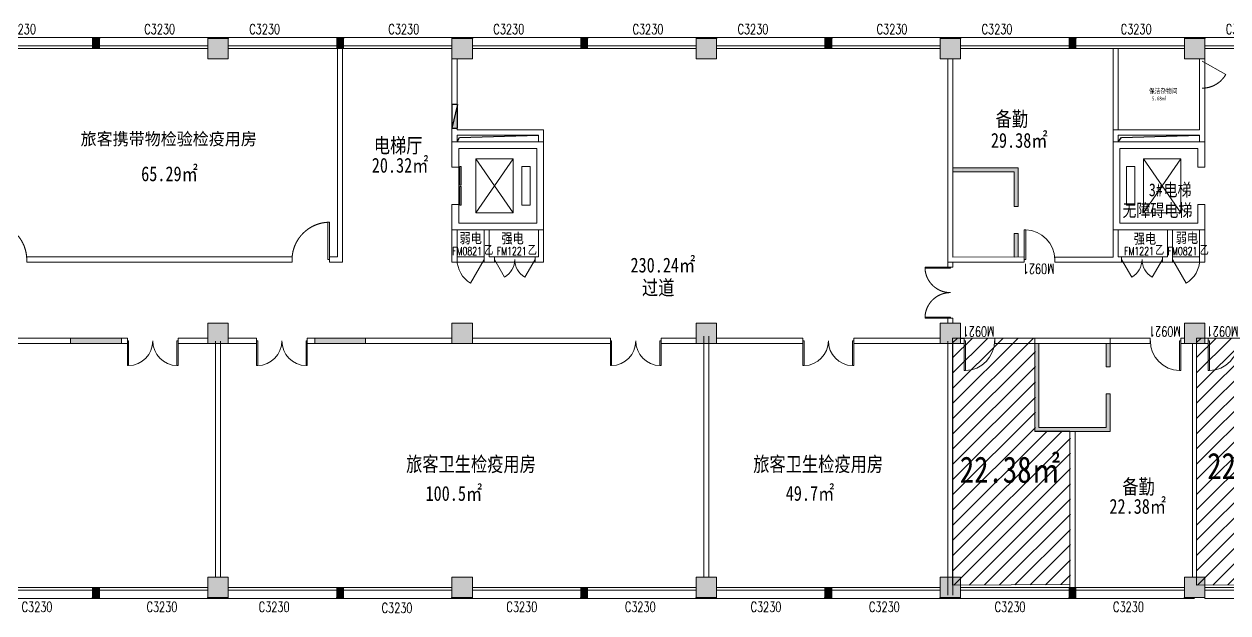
# Model space of a CAD drawing. Header units: millimetres. Extents: x 164760 to 3716174, y -1766400 to 11969.
# Drawn here: x 3380246 to 3415750, y -1622148 to -1604770 of the extents above; entities that cross this region are included whole.
import ezdxf

# ---------------------------------------------------------------- set-up
doc = ezdxf.new("R2010")
doc.units = ezdxf.units.MM
doc.header["$LTSCALE"] = 1000
doc.linetypes.add('HIDDEN', pattern=[0.375, 0.25, -0.125, 0, 0])
doc.layers.get('0').update_dxf_attribs({"color": 253, "linetype": 'CONTINUOUS'})
for name, color, linetype in [('3', 253, 'CONTINUOUS'), ('FC-Text Annotation', 253, 'CONTINUOUS'), ('HATCH【填充】', 253, 'CONTINUOUS'), ('PUB_TEXT', 253, 'CONTINUOUS'), ('SURFACE', 253, 'CONTINUOUS'), ('w-消火栓', 253, 'CONTINUOUS'), ('WINDOW_TEXT', 253, 'CONTINUOUS')]:
    doc.layers.add(name, color=color, linetype=linetype)
for name, color, linetype, lineweight in [('COLUMN', 253, 'CONTINUOUS', 0), ('DOOR【门】', 253, 'CONTINUOUS', 0), ('FC-FLOOR【地材分格】', 253, 'CONTINUOUS', 0), ('FF-Door【门】', 253, 'CONTINUOUS', 0), ('FF-Text【平面文字】', 253, 'CONTINUOUS', 0), ('FF-Win【窗】', 253, 'CONTINUOUS', 0), ('HAT【填充】', 253, 'CONTINUOUS', 0), ('PUB_HATCH', 253, 'CONTINUOUS', 0), ('RC-Text【天花文字】', 253, 'CONTINUOUS', 0), ('STAIR', 253, 'CONTINUOUS', 0), ('TXT【平面空间文字】', 253, 'CONTINUOUS', 0), ('Wall【墙体】', 253, 'CONTINUOUS', 0), ('Wall【新建墙】', 253, 'CONTINUOUS', 0), ('Xline【辅助线】', 253, 'CONTINUOUS', 0)]:
    doc.layers.add(name, color=color, linetype=linetype, lineweight=lineweight)
doc.layers.add('审图', color=253, linetype='CONTINUOUS', plot=False)
doc.styles.add('-宋体', font='', dxfattribs={"width": 0.8})
doc.styles.add('_TCH_WINDOW', font='SIMPLEX', dxfattribs={"bigfont": 'GBCBIG'})
doc.styles.get("Standard").update_dxf_attribs({"font": 'GBENOR', "bigfont": 'GBCBIG'})
doc.styles.add('宋体', font='', dxfattribs={"width": 0.7})
doc.styles.add('文字', font='')
doc.styles.get('-宋体').set_extended_font_data('SimSun')
doc.styles.get('宋体').set_extended_font_data('SimSun')
doc.styles.get('文字').set_extended_font_data('SimSun')

# ---------------------------------------------------------------- blocks, each defined once
blk = doc.blocks.new('$WINLIB2D$00000004')
for p, q in [((-0.5, 0.5), (0.5, 0.5)), ((-0.5, 0.5), (-0.5, -0.5)), ((0.5, -0.5), (0.5, 0.5)), ((-0.5, 0.241), (0.5, 0.241)), ((-0.5, -0.5), (0.5, -0.5))]:
    blk.add_line(p, q)
blk = doc.blocks.new('海龙_0918165925')
at = {"layer": 'PUB_HATCH'}
for points in [[(-7300, -300), (-7100, -300), (-7100, 0), (-7300, 0)], [(-3900, -600), (-3300, -600), (-3300, 0), (-3900, 0)], [(-100, -300), (100, -300), (100, 0), (-100, 0)], [(3300, -600), (3900, -600), (3900, 0), (3300, 0)], [(7100, -300), (7300, -300), (7300, 0), (7100, 0)], [(10500, -600), (11100, -600), (11100, 0), (10500, 0)], [(14300, -300), (14500, -300), (14500, 0), (14300, 0)], [(17700, -600), (18300, -600), (18300, 0), (17700, 0)], [(21500, -300), (21700, -300), (21700, 0), (21500, 0)], [(24900, -600), (25500, -600), (25500, 0), (24900, 0)], [(-3900, -9000), (-3300, -9000), (-3300, -8400), (-3900, -8400)], [(3300, -9000), (3900, -9000), (3900, -8400), (3300, -8400)], [(10500, -9000), (11100, -9000), (11100, -8400), (10500, -8400)], [(17700, -9000), (18300, -9000), (18300, -8400), (17700, -8400)], [(24900, -9000), (25500, -9000), (25500, -8400), (24900, -8400)], [(-3900, -16500), (-3300, -16500), (-3300, -15900), (-3900, -15900)], [(3300, -16500), (3900, -16500), (3900, -15900), (3300, -15900)], [(10500, -16500), (11100, -16500), (11100, -15900), (10500, -15900)], [(17700, -16500), (18300, -16500), (18300, -15900), (17700, -15900)], [(24900, -16500), (25500, -16500), (25500, -15900), (24900, -15900)], [(-7100, -16200), (-7300, -16200), (-7300, -16500), (-7100, -16500)], [(100, -16200), (-100, -16200), (-100, -16500), (100, -16500)], [(7300, -16200), (7100, -16200), (7100, -16500), (7300, -16500)], [(14500, -16200), (14300, -16200), (14300, -16500), (14500, -16500)], [(21700, -16200), (21500, -16200), (21500, -16500), (21700, -16500)]]:
    blk.add_hatch(color=256, dxfattribs=at).paths.add_polyline_path(points)
at = {"layer": 'COLUMN'}
for p, q in [((-3300, 0), (-3900, 0)), ((-3900, -300), (-3900, -600)), ((-3300, -600), (-3300, -300)), ((3900, 0), (3300, 0)), ((3300, -300), (3300, -600)), ((3900, -600), (3900, -300)), ((11100, 0), (10500, 0)), ((10500, -300), (10500, -600)), ((11100, -600), (11100, -300)), ((18300, 0), (17700, 0)), ((17700, -300), (17700, -600)), ((18300, -600), (18300, -300)), ((25500, 0), (24900, 0)), ((24900, -300), (24900, -600)), ((25500, -600), (25500, -300)), ((-3900, -600), (-3300, -600)), ((3300, -600), (3900, -600)), ((10500, -600), (11100, -600)), ((17700, -600), (18300, -600)), ((24900, -600), (25500, -600)), ((-3300, -8400), (-3900, -8400)), ((-3900, -8400), (-3900, -9000)), ((-3300, -9000), (-3300, -8400)), ((3900, -8400), (3300, -8400)), ((3300, -8400), (3300, -9000)), ((3900, -9000), (3900, -8400)), ((11100, -8400), (10500, -8400)), ((10500, -8400), (10500, -9000)), ((11100, -9000), (11100, -8400)), ((18300, -8400), (17700, -8400)), ((17700, -8400), (17700, -9000)), ((18300, -9000), (18300, -8400)), ((25500, -8400), (24900, -8400)), ((24900, -8400), (24900, -9000)), ((25500, -9000), (25500, -8400)), ((-3900, -9000), (-3300, -9000)), ((3300, -9000), (3900, -9000)), ((10500, -9000), (11100, -9000)), ((17700, -9000), (18300, -9000)), ((24900, -9000), (25500, -9000)), ((-3300, -15900), (-3900, -15900)), ((-3900, -15900), (-3900, -16200)), ((-3300, -16200), (-3300, -15900)), ((3900, -15900), (3300, -15900)), ((3300, -15900), (3300, -16200)), ((3900, -16200), (3900, -15900)), ((11100, -15900), (10500, -15900)), ((10500, -15900), (10500, -16200)), ((11100, -16200), (11100, -15900)), ((18300, -15900), (17700, -15900)), ((17700, -15900), (17700, -16200)), ((18300, -16200), (18300, -15900)), ((25500, -15900), (24900, -15900)), ((24900, -15900), (24900, -16200)), ((25500, -16200), (25500, -15900)), ((-3900, -16500), (-3300, -16500)), ((3300, -16500), (3900, -16500)), ((10500, -16500), (11100, -16500)), ((17700, -16500), (18300, -16500)), ((24900, -16500), (25500, -16500))]:
    blk.add_line(p, q, dxfattribs=at)
blk = doc.blocks.new('$QC001_5')
blk.add_line((-325, 200), (325, 0))
blk.add_lwpolyline([(325, 0), (325, 200), (-325, 200), (-325, 0)], close=True)
blk.add_solid([(-325, 200), (325, 200), (-325, 200), (325, 0)])
at = {"flags": 1}
for tag in ['UNIT', 'WHAT', 'SPEC']:
    blk.add_attdef(tag, (0, 0), '', height=0.001, dxfattribs=at)
blk = doc.blocks.new('$TCHSYS$LDOR22D')
for p, q in [((-0.517, 0.833), (-0.017, 0.833)), ((-0.517, 0.833), (-0.517, 0.667)), ((-0.517, 0.667), (-0.017, 0.667)), ((-0.017, 0.833), (-0.017, 0.667)), ((0.017, 0.833), (0.017, 0.667)), ((0.017, 0.833), (0.517, 0.833)), ((0.017, 0.667), (0.517, 0.667)), ((0.517, 0.833), (0.517, 0.667)), ((-0.5, 0.5), (0.5, 0.5))]:
    blk.add_line(p, q)
blk = doc.blocks.new('$DorLib2D$00000214')
at = {"color": 0}
blk.add_line((0.5, 0), (0, 0.866), dxfattribs=at)
blk.add_arc((0.5, 0), 1, 120, 180, dxfattribs=at)
blk = doc.blocks.new('$DorLib2D$00000215')
at = {"color": 0}
for p, q in [((-0.5, 0), (-0.25, 0.433)), ((0.5, 0), (0.25, 0.433))]:
    blk.add_line(p, q, dxfattribs=at)
for centre, start, end in [((-0.5, 0), 0, 60), ((0.5, 0), 120, 180)]:
    blk.add_arc(centre, 0.5, start, end, dxfattribs=at)
blk = doc.blocks.new('$DorLib2D$00000002')
for p, q in [((-0.5, 0), (-0.5, 0.4875)), ((-0.475, 0.4875), (-0.5, 0.4875)), ((-0.475, 0), (-0.475, 0.4875)), ((0.475, 0), (0.475, 0.4875)), ((0.475, 0.4875), (0.5, 0.4875)), ((0.5, 0), (0.5, 0.4875)), ((-0.5, 0), (-0.475, 0)), ((0.5, 0), (0.475, 0))]:
    blk.add_line(p, q)
at = {"lineweight": 13}
for centre, start, end in [((-0.4875, 0), 0, 88.53072), ((0.4875, 0), 91.46928, 180)]:
    blk.add_arc(centre, 0.4875, start, end, dxfattribs=at)
blk = doc.blocks.new('DOOR_D01')
at = {"layer": 'DOOR【门】'}
blk.add_lwpolyline([(-0.456, 1), (-0.456, 0), (-0.5, 0), (-0.5, 1)], close=True, dxfattribs=at)
at = {"layer": 'DOOR【门】', "color": 8, "linetype": 'HIDDEN', "ltscale": 15}
blk.add_arc((-0.511, -0.01), 1.011, 0.5915, 87.4664, dxfattribs=at)
blk = doc.blocks.new('DOOR_D02')
at = {"layer": 'FF-Door【门】'}
for p, q in [((-0.484, 0.5), (-0.5, 0.5)), ((-0.5, 0), (-0.5, 0.5)), ((-0.484, 0), (-0.484, 0.5)), ((0.484, 0), (0.484, 0.5)), ((0.484, 0.5), (0.5, 0.5)), ((0.5, 0), (0.5, 0.5)), ((-0.484, 0), (-0.5, 0)), ((0.484, 0), (0.5, 0))]:
    blk.add_line(p, q, dxfattribs=at)
at = {"layer": 'FF-Door【门】', "color": 8, "linetype": 'HIDDEN', "ltscale": 15}
for centre, start, end in [((-0.5, 0), 0, 90), ((0.5, 0), 90, 180)]:
    blk.add_arc(centre, 0.5, start, end, dxfattribs=at)
blk = doc.blocks.new('$DorLib2D$00000001')
for p, q in [((0.45, 0.975), (0.5, 0.975)), ((0.45, 0), (0.45, 0.975)), ((0.5, 0), (0.5, 0.975)), ((0.5, 0), (0.45, 0))]:
    blk.add_line(p, q)
at = {"lineweight": 13}
blk.add_arc((0.475, 0), 0.975, 91.4693, 180, dxfattribs=at)
blk = doc.blocks.new('DOORBLK101')
at = {"layer": 'FF-Door【门】'}
blk.add_line((-0.5, 0), (0, 0.866), dxfattribs=at)
at = {"layer": 'FF-Door【门】', "color": 8, "linetype": 'HIDDEN', "ltscale": 15}
blk.add_arc((-0.5, 0), 1, 0, 60, dxfattribs=at)
blk = doc.blocks.new('海龙0927230683')
at = {"layer": 'Xline【辅助线】'}
h = blk.add_hatch(dxfattribs=at)
h.set_pattern_fill('ANSI31', color=256, scale=100)
h.set_pattern_definition([(45, (2424.97, -7950), (-224.5064, 224.5064), [])])
h.paths.add_polyline_path([(22465, -3403), (21430, -3403), (21430, -668), (19000, -668), (19000, -7950), (22465, -7935)])
h = blk.add_hatch(dxfattribs=at)
h.set_pattern_fill('ANSI31', color=256, scale=100)
h.set_pattern_definition([(45, (9609.97, -7950), (-224.5064, 224.5064), [])])
h.paths.add_polyline_path([(29650, -3403), (28615, -3403), (28615, -668), (26185, -668), (26185, -7950), (29650, -7935)])
for p, q in [((23725, 5482), (23725, 7882)), ((23875, 5482), (23875, 7882)), ((23800, 1581), (23975, 1581)), ((26065, -7718), (26065, -818)), ((26185, -7718), (26185, -818))]:
    blk.add_line(p, q, dxfattribs=at)

msp = doc.modelspace()

# ---------------------------------------------------------------- hatches: boundary and pattern name
at = {"layer": 'HATCH【填充】'}
h = msp.add_hatch(dxfattribs=at)
h.set_pattern_fill('TRIANG', color=4, scale=5)
h.set_pattern_definition([(60, (6829392.59, 347610.797), (-23.81249995, 41.24445983), [23.8125, -23.8125]), (120, (6829392.59, 347610.797), (-47.62499995, 3e-08), [23.8125, -23.8125]), (0, (6829380.686, 347631.42), (23.8125, 41.2444598), [23.8125, -23.8125])])
h.paths.add_polyline_path([(3434786, -1610985.6), (3434666, -1610985.6), (3434666, -1611644.2), (3434786, -1611644.2)])
h.paths.add_polyline_path([(3434786, -1609042.8), (3432866, -1609042.8), (3432866, -1609162.8), (3434666, -1609162.8), (3434666, -1610185.6), (3434786, -1610185.6)])
h.paths.add_polyline_path([(3409561, -1609008.9), (3407641, -1609008.9), (3407641, -1609128.9), (3409441, -1609128.9), (3409441, -1610151.7), (3409561, -1610151.7)])
h.paths.add_polyline_path([(3409561, -1610951.7), (3409441, -1610951.7), (3409441, -1611644.4), (3409561, -1611644.3)])
h.paths.add_polyline_path([(3420274.6, -1610985.6), (3420154.6, -1610985.6), (3420154.6, -1611644.2), (3420274.6, -1611644.2)])
h.paths.add_polyline_path([(3420274.6, -1609162.8), (3422073.4, -1609162.8), (3422073.4, -1609042.8), (3420154.6, -1609042.8), (3420154.6, -1610185.6), (3420274.6, -1610185.6)])
h.paths.add_polyline_path([(3426763.5, -1609042.8), (3424543.6, -1609042.8), (3424543.6, -1611644.2), (3424663.5, -1611644.2), (3424663.5, -1609162.8), (3426643.5, -1609162.8), (3426643.5, -1610154), (3426763.5, -1610154)])
h.paths.add_polyline_path([(3426763.5, -1610954), (3426643.5, -1610954), (3426643.5, -1611644.2), (3426763.5, -1611644.2)])
h.paths.add_polyline_path([(3433876, -1615683.3), (3433756, -1615683.3), (3433756, -1616674.5), (3431776, -1616674.5), (3431776, -1615683.3), (3431776, -1614194.2), (3431657.1, -1614194.2), (3431657, -1616779.5), (3432692, -1616779.5), (3432692, -1616794.5), (3433876, -1616794.5)])
h.paths.add_polyline_path([(3433876, -1614194.2), (3433756, -1614194.2), (3433756, -1614883.3), (3433876, -1614883.3)], flags=17)
h.paths.add_polyline_path([(3412276, -1615683.3), (3412156, -1615683.3), (3412156, -1616674.5), (3410176, -1616674.5), (3410176, -1614883.3), (3410176, -1614194.2), (3410056.1, -1614194.2), (3410056, -1616779.5), (3411091, -1616779.5), (3411091, -1616794.5), (3412276, -1616794.5)])
h.paths.add_polyline_path([(3412276, -1614194.2), (3412156, -1614194.2), (3412156, -1614883.3), (3412276, -1614883.3)])
h.paths.add_polyline_path([(3419476, -1614194.2), (3419356, -1614194.2), (3419356, -1614883.3), (3419476, -1614883.3)], flags=17)
h.paths.add_polyline_path([(3417376, -1614194.2), (3417256.1, -1614194.2), (3417256, -1616779.5), (3418291, -1616779.5), (3418291, -1616794.5), (3419476, -1616794.5), (3419476, -1615683.3), (3419356, -1615683.3), (3419356, -1616674.5), (3417376, -1616674.5), (3417376, -1615683.3)])
h.paths.add_polyline_path([(3424576, -1615683.3), (3424456, -1615683.3), (3424456, -1616794.5), (3425640, -1616794.5), (3425640, -1616779.5), (3426675, -1616779.5), (3426674.9, -1614194.2), (3426556, -1614194.2), (3426556, -1616674.5), (3424576, -1616674.5)])
h.paths.add_polyline_path([(3424576, -1614194.2), (3424456, -1614194.2), (3424456, -1614883.3), (3424576, -1614883.3)])
at = {"layer": 'HAT【填充】', "ltscale": 20}
h = msp.add_hatch(dxfattribs=at)
h.set_pattern_fill('CROSS', color=3, scale=5)
h.paths.add_polyline_path([(3388816, -1614044.2), (3390316, -1614044.2), (3390316, -1614194.2), (3388816, -1614194.2)])
h.paths.add_polyline_path([(3383116, -1614044.2), (3381616, -1614044.2), (3381616, -1614194.2), (3383116, -1614194.2)])
h.paths.add_polyline_path([(3368654.3, -1614044.2), (3367216, -1614044.2), (3367216, -1614194.2), (3368654.3, -1614194.2)])
h.paths.add_polyline_path([(3360016, -1614194.2), (3361516, -1614194.2), (3361516, -1614044.2), (3360016, -1614044.2)])
h.paths.add_polyline_path([(3357091, -1614745.4), (3356741, -1614745.4), (3356741, -1614895.4), (3357091, -1614895.4)])
h.paths.add_polyline_path([(3355241, -1614745.4), (3355041, -1614745.4), (3355041, -1614194.2), (3354891, -1614194.2), (3354891, -1614895.4), (3355241, -1614895.4)])
h.paths.add_polyline_path([(3345179.5, -1614194.2), (3345029.5, -1614194.2), (3345029.5, -1614745.4), (3344829.5, -1614745.4), (3344829.5, -1614895.4), (3345179.5, -1614895.4)])
h.paths.add_polyline_path([(3343329.5, -1614775.5), (3343329.5, -1614775.5), (3343329.5, -1614745.4), (3342666, -1614745.4), (3342666, -1614895.4), (3343329.5, -1614895.4)])

# ---------------------------------------------------------------- linework, layer by layer
at = {"layer": '3'}
for points in [[(3393016, -1608244.2), (3393091.9, -1608114.4), (3395416, -1608044.2)], [(3412516, -1608244.2), (3412616.1, -1608114.8), (3414916, -1608044.2)]]:
    msp.add_lwpolyline(points, dxfattribs=at)
at = {"layer": 'FC-FLOOR【地材分格】', "color": 6}
for points in [[(3409561, -1609008.9), (3407641, -1609008.9), (3407641, -1609128.9), (3409441, -1609128.9), (3409441, -1610151.7), (3409561, -1610151.7)], [(3409561, -1610951.7), (3409441, -1610951.7), (3409441, -1611644.4), (3409561, -1611644.3)], [(3383116, -1614044.2), (3381616, -1614044.2), (3381616, -1614194.2), (3383116, -1614194.2)], [(3388816, -1614044.2), (3390316, -1614044.2), (3390316, -1614194.2), (3388816, -1614194.2)], [(3412276, -1615683.3), (3412156, -1615683.3), (3412156, -1616674.5), (3410176, -1616674.5), (3410176, -1614883.3), (3410176, -1614194.2), (3410056.1, -1614194.2), (3410056, -1616779.5), (3411091, -1616779.5), (3411091, -1616794.5), (3412276, -1616794.5)], [(3412276, -1614194.2), (3412156, -1614194.2), (3412156, -1614883.3), (3412276, -1614883.3)]]:
    msp.add_lwpolyline(points, close=True, dxfattribs=at)
at = {"layer": 'FF-Door【门】'}
for p, q in [((3393016, -1611644.2), (3393816, -1611644.2)), ((3393016, -1611794.2), (3393816, -1611794.2)), ((3394116, -1611644.2), (3395316, -1611644.2)), ((3394116, -1611794.2), (3395316, -1611794.2)), ((3413816, -1611644.2), (3412616, -1611644.2)), ((3413816, -1611794.2), (3412616, -1611794.2)), ((3414916, -1611644.2), (3414116, -1611644.2)), ((3414916, -1611794.2), (3414116, -1611794.2))]:
    msp.add_line(p, q, dxfattribs=at)
at = {"layer": 'FF-Door【门】', "color": 8, "linetype": 'HIDDEN', "ltscale": 15}
msp.add_arc((3379212.1, -1611730.7), 1112.6, 0.59152, 87.46644, dxfattribs=at)
at = {"layer": 'RC-Text【天花文字】'}
for points in [[(3407626, -1614044.2), (3410056.1, -1614044.2), (3410056, -1616779.5), (3411091, -1616779.5), (3411091, -1621311.5), (3407626, -1621326.5), (3407626, -1614044.2)], [(3414826, -1614044.2), (3417256.1, -1614044.2), (3417256, -1616779.5), (3418291, -1616779.5), (3418291, -1621311.5), (3414826, -1621326.5), (3414826, -1614044.2)]]:
    msp.add_lwpolyline(points, dxfattribs=at)
at = {"layer": 'STAIR'}
for p, q in [((3393573.2, -1610344.2), (3394673.2, -1608744.2)), ((3394673.2, -1610344.2), (3393573.2, -1608744.2)), ((3393573.2, -1608744.2), (3394673.2, -1608744.2)), ((3393573.2, -1610344.2), (3393573.2, -1608744.2)), ((3394673.2, -1608744.2), (3394673.2, -1610344.2)), ((3394923.2, -1608969.2), (3395173.2, -1608969.2)), ((3394923.2, -1610119.2), (3394923.2, -1608969.2)), ((3395173.2, -1608969.2), (3395173.2, -1610119.2)), ((3412758.8, -1608969.2), (3412758.8, -1610119.2)), ((3413008.8, -1608969.2), (3412758.8, -1608969.2)), ((3413008.8, -1610119.2), (3413008.8, -1608969.2)), ((3414358.8, -1610344.2), (3413258.8, -1608744.2)), ((3413258.8, -1610344.2), (3414358.8, -1608744.2)), ((3413258.8, -1608744.2), (3413258.8, -1610344.2)), ((3414358.8, -1608744.2), (3413258.8, -1608744.2)), ((3414358.8, -1610344.2), (3414358.8, -1608744.2)), ((3394673.2, -1610344.2), (3393573.2, -1610344.2)), ((3395173.2, -1610119.2), (3394923.2, -1610119.2)), ((3412758.8, -1610119.2), (3413008.8, -1610119.2)), ((3413258.8, -1610344.2), (3414358.8, -1610344.2))]:
    msp.add_line(p, q, dxfattribs=at)
at = {"layer": 'SURFACE'}
for p, q in [((3382266, -1605164.2), (3382266, -1605194.2)), ((3382266, -1605164.2), (3382466, -1605164.2)), ((3382466, -1605164.2), (3382466, -1605194.2)), ((3385666, -1605164.2), (3385666, -1605194.2)), ((3385666, -1605164.2), (3385966, -1605164.2)), ((3385966, -1605164.2), (3386266, -1605164.2)), ((3386266, -1605164.2), (3386266, -1605194.2)), ((3389466, -1605164.2), (3389466, -1605194.2)), ((3389466, -1605164.2), (3389666, -1605164.2)), ((3389666, -1605164.2), (3389666, -1605194.2)), ((3392866, -1605164.2), (3392866, -1605194.2)), ((3392866, -1605164.2), (3393166, -1605164.2)), ((3393166, -1605164.2), (3393466, -1605164.2)), ((3393466, -1605164.2), (3393466, -1605194.2)), ((3396666, -1605164.2), (3396666, -1605194.2)), ((3396666, -1605164.2), (3396866, -1605164.2)), ((3396866, -1605164.2), (3396866, -1605194.2)), ((3400066, -1605164.2), (3400066, -1605194.2)), ((3400066, -1605164.2), (3400366, -1605164.2)), ((3400366, -1605164.2), (3400666, -1605164.2)), ((3400666, -1605164.2), (3400666, -1605194.2)), ((3403866, -1605164.2), (3403866, -1605194.2)), ((3403866, -1605164.2), (3404066, -1605164.2)), ((3404066, -1605164.2), (3404066, -1605194.2)), ((3407266, -1605164.2), (3407266, -1605194.2)), ((3407266, -1605164.2), (3407566, -1605164.2)), ((3407566, -1605164.2), (3407866, -1605164.2)), ((3407866, -1605164.2), (3407866, -1605194.2)), ((3411066, -1605164.2), (3411066, -1605194.2)), ((3411066, -1605164.2), (3411266, -1605164.2)), ((3411266, -1605164.2), (3411266, -1605194.2)), ((3414466, -1605164.2), (3414466, -1605194.2)), ((3414466, -1605164.2), (3414766, -1605164.2)), ((3414766, -1605164.2), (3415066, -1605164.2)), ((3415066, -1605164.2), (3415066, -1605194.2)), ((3382266, -1621724.2), (3382266, -1621694.2)), ((3382466, -1621724.2), (3382266, -1621724.2)), ((3382466, -1621724.2), (3382466, -1621694.2)), ((3385666, -1621724.2), (3385666, -1621694.2)), ((3385966, -1621724.2), (3385666, -1621724.2)), ((3386266, -1621724.2), (3385966, -1621724.2)), ((3386266, -1621724.2), (3386266, -1621694.2)), ((3389466, -1621724.2), (3389466, -1621694.2)), ((3389666, -1621724.2), (3389466, -1621724.2)), ((3389666, -1621724.2), (3389666, -1621694.2)), ((3392866, -1621724.2), (3392866, -1621694.2)), ((3393166, -1621724.2), (3392866, -1621724.2)), ((3393466, -1621724.2), (3393166, -1621724.2)), ((3393466, -1621724.2), (3393466, -1621694.2)), ((3396666, -1621724.2), (3396666, -1621694.2)), ((3396866, -1621724.2), (3396666, -1621724.2)), ((3396866, -1621724.2), (3396866, -1621694.2)), ((3400066, -1621724.2), (3400066, -1621694.2)), ((3400366, -1621724.2), (3400066, -1621724.2)), ((3400666, -1621724.2), (3400366, -1621724.2)), ((3400666, -1621724.2), (3400666, -1621694.2)), ((3403866, -1621724.2), (3403866, -1621694.2)), ((3404066, -1621724.2), (3403866, -1621724.2)), ((3404066, -1621724.2), (3404066, -1621694.2)), ((3407266, -1621724.2), (3407266, -1621694.2)), ((3407566, -1621724.2), (3407266, -1621724.2)), ((3407866, -1621724.2), (3407566, -1621724.2)), ((3407866, -1621724.2), (3407866, -1621694.2)), ((3411066, -1621724.2), (3411066, -1621694.2)), ((3411266, -1621724.2), (3411066, -1621724.2)), ((3411266, -1621724.2), (3411266, -1621694.2)), ((3414466, -1621724.2), (3414466, -1621694.2)), ((3414766, -1621724.2), (3414466, -1621724.2))]:
    msp.add_line(p, q, dxfattribs=at)
at = {"layer": 'Wall【墙体】'}
for p, q in [((3382466, -1605194.2), (3382266, -1605194.2)), ((3382266, -1605194.2), (3382266, -1605494.2)), ((3382266, -1605494.2), (3382466, -1605494.2)), ((3382466, -1605494.2), (3382466, -1605194.2)), ((3389666, -1605194.2), (3389466, -1605194.2)), ((3389466, -1605194.2), (3389466, -1605494.2)), ((3389466, -1605494.2), (3389666, -1605494.2)), ((3389666, -1605494.2), (3389666, -1605194.2)), ((3396866, -1605194.2), (3396666, -1605194.2)), ((3396666, -1605194.2), (3396666, -1605494.2)), ((3396666, -1605494.2), (3396866, -1605494.2)), ((3396866, -1605494.2), (3396866, -1605194.2)), ((3404066, -1605194.2), (3403866, -1605194.2)), ((3403866, -1605194.2), (3403866, -1605494.2)), ((3403866, -1605494.2), (3404066, -1605494.2)), ((3404066, -1605494.2), (3404066, -1605194.2)), ((3411266, -1605194.2), (3411066, -1605194.2)), ((3411066, -1605194.2), (3411066, -1605494.2)), ((3411066, -1605494.2), (3411266, -1605494.2)), ((3411266, -1605494.2), (3411266, -1605194.2)), ((3392866, -1608244.2), (3395566, -1608244.2)), ((3392866, -1608244.2), (3392866, -1608994.2)), ((3395566, -1608244.2), (3395566, -1610844.2)), ((3415066, -1608244.2), (3412366, -1608244.2)), ((3412366, -1608244.2), (3412366, -1610844.2)), ((3415066, -1608994.2), (3415066, -1608244.2)), ((3393066, -1608444.2), (3395366, -1608444.2)), ((3393066, -1608994.2), (3393066, -1608444.2)), ((3395366, -1608444.2), (3395366, -1610644.2)), ((3414866, -1608444.2), (3412566, -1608444.2)), ((3412566, -1608444.2), (3412566, -1610644.2)), ((3414866, -1608444.2), (3414866, -1608994.2)), ((3392866, -1608994.2), (3393066, -1608994.2)), ((3414866, -1608994.2), (3415066, -1608994.2)), ((3393066, -1610094.2), (3392866, -1610094.2)), ((3392866, -1610094.2), (3392866, -1610844.2)), ((3393066, -1610644.2), (3393066, -1610094.2)), ((3415066, -1610094.2), (3414866, -1610094.2)), ((3414866, -1610094.2), (3414866, -1610644.2)), ((3415066, -1610844.2), (3415066, -1610094.2)), ((3393066, -1610644.2), (3395366, -1610644.2)), ((3414866, -1610644.2), (3412566, -1610644.2)), ((3392866, -1610844.2), (3395566, -1610844.2)), ((3415066, -1610844.2), (3412366, -1610844.2)), ((3382466, -1621394.2), (3382266, -1621394.2)), ((3382266, -1621394.2), (3382266, -1621694.2)), ((3382466, -1621694.2), (3382466, -1621394.2)), ((3389666, -1621394.2), (3389466, -1621394.2)), ((3389466, -1621394.2), (3389466, -1621694.2)), ((3389666, -1621694.2), (3389666, -1621394.2)), ((3396866, -1621394.2), (3396666, -1621394.2)), ((3396666, -1621394.2), (3396666, -1621694.2)), ((3396866, -1621694.2), (3396866, -1621394.2)), ((3404066, -1621394.2), (3403866, -1621394.2)), ((3403866, -1621394.2), (3403866, -1621694.2)), ((3404066, -1621694.2), (3404066, -1621394.2)), ((3411266, -1621394.2), (3411066, -1621394.2)), ((3411066, -1621394.2), (3411066, -1621694.2)), ((3411266, -1621694.2), (3411266, -1621394.2)), ((3382266, -1621694.2), (3382466, -1621694.2)), ((3389466, -1621694.2), (3389666, -1621694.2)), ((3396666, -1621694.2), (3396866, -1621694.2)), ((3403866, -1621694.2), (3404066, -1621694.2)), ((3411066, -1621694.2), (3411266, -1621694.2))]:
    msp.add_line(p, q, dxfattribs=at)
at = {"layer": 'Wall【墙体】', "color": 6}
for p, q in [((3389491, -1605494.2), (3389491, -1611644.2)), ((3389641, -1605494.2), (3389641, -1611794.2)), ((3392866, -1605794.2), (3392866, -1607969.2)), ((3393016, -1605794.2), (3393016, -1607894.2)), ((3407491, -1605793.1), (3407491, -1611795.3)), ((3407641, -1605793.1), (3407641, -1611645.3)), ((3414916, -1605794.2), (3414916, -1607895.3)), ((3415066, -1605794.2), (3415066, -1608245.3)), ((3392866, -1607969.2), (3392866, -1608244.2)), ((3393016, -1607894.2), (3395566, -1607894.2)), ((3395566, -1607894.2), (3395566, -1608244.2)), ((3412366, -1607894.2), (3412366, -1608244.2)), ((3412366, -1607894.2), (3414916, -1607894.2)), ((3415066, -1607969.2), (3415066, -1608244.2)), ((3393016, -1608244.2), (3392866, -1608244.2)), ((3393016, -1608044.2), (3395416, -1608044.2)), ((3393016, -1608044.2), (3393016, -1608244.2)), ((3395416, -1608044.2), (3395416, -1608244.2)), ((3395566, -1608244.2), (3395416, -1608244.2)), ((3412516, -1608244.2), (3412366, -1608244.2)), ((3412516, -1608044.2), (3412516, -1608244.2)), ((3414916, -1608044.2), (3412516, -1608044.2)), ((3414916, -1608044.2), (3414916, -1608244.2)), ((3415066, -1608244.2), (3414916, -1608244.2)), ((3392866, -1610844.2), (3392866, -1611794.2)), ((3393016, -1610844.2), (3392866, -1610844.2)), ((3393016, -1610844.2), (3393016, -1611644.2)), ((3393816, -1610844.2), (3393816, -1611644.2)), ((3393966, -1610844.2), (3393816, -1610844.2)), ((3393966, -1610844.2), (3393966, -1611644.2)), ((3395416, -1610844.2), (3395416, -1611644.2)), ((3395566, -1610844.2), (3395416, -1610844.2)), ((3395566, -1610844.2), (3395566, -1611794.2)), ((3412362.9, -1610844.2), (3412362.9, -1611610.3)), ((3412516, -1610844.2), (3412366, -1610844.2)), ((3412366, -1611645.3), (3412366, -1610844.2)), ((3412516, -1610844.2), (3412516, -1611644.2)), ((3413966, -1610844.2), (3413966, -1611644.2)), ((3414116, -1610844.2), (3413966, -1610844.2)), ((3414116, -1610844.2), (3414116, -1611644.2)), ((3414916, -1610844.2), (3414916, -1611644.2)), ((3415066, -1610844.2), (3414916, -1610844.2)), ((3415066, -1610844.2), (3415066, -1611794.2)), ((3388152.3, -1611644.2), (3380321.3, -1611644.2)), ((3388152.3, -1611794.2), (3380322.8, -1611794.2)), ((3380324.6, -1611794.2), (3380324.6, -1611644.2)), ((3388149, -1611794.2), (3388149, -1611644.2)), ((3389491, -1611644.2), (3389249, -1611644.2)), ((3389249, -1611644.2), (3389249, -1611794.2)), ((3389249, -1611794.2), (3389641, -1611794.2)), ((3392866, -1611794.2), (3393016, -1611794.2)), ((3393016, -1611794.2), (3393016, -1611644.2)), ((3393816, -1611644.2), (3393816, -1611794.2)), ((3393816, -1611794.2), (3393891, -1611794.2)), ((3393891, -1611794.2), (3394116, -1611794.2)), ((3394116, -1611644.2), (3393966, -1611644.2)), ((3394116, -1611794.2), (3394116, -1611644.2)), ((3395416, -1611644.2), (3395316, -1611644.2)), ((3395316, -1611644.2), (3395316, -1611794.2)), ((3395316, -1611794.2), (3395566, -1611794.2)), ((3407491, -1611795.3), (3409741, -1611794.2)), ((3407491.1, -1611795.3), (3407491.1, -1611945.6)), ((3409741, -1611644.2), (3407641, -1611645.3)), ((3407641.1, -1611945.6), (3407641.1, -1611795.3)), ((3409741, -1611794.2), (3409741, -1611644.2)), ((3409741, -1611794.2), (3409741, -1611644.2)), ((3410641, -1611644.2), (3410641, -1611794.2)), ((3412366, -1611645.3), (3410641, -1611645.3)), ((3410641, -1611795.3), (3412441, -1611795.3)), ((3412616, -1611644.2), (3412516, -1611644.2)), ((3412616, -1611794.2), (3412616, -1611644.2)), ((3413966, -1611644.2), (3413816, -1611644.2)), ((3413816, -1611644.2), (3413816, -1611794.2)), ((3413816, -1611794.2), (3414041, -1611794.2)), ((3414041, -1611794.2), (3414116, -1611794.2)), ((3414116, -1611794.2), (3414116, -1611644.2)), ((3414916, -1611644.2), (3414916, -1611794.2)), ((3414916, -1611794.2), (3415066, -1611794.2)), ((3407491.1, -1611945.6), (3407641.1, -1611945.6)), ((3407641.1, -1613445.6), (3407491.1, -1613445.6)), ((3407491.1, -1613445.6), (3407491.1, -1613595.3)), ((3407641.1, -1613595.3), (3407641.1, -1613445.6)), ((3400291, -1613976.5), (3400291, -1621094.2)), ((3400441, -1613976.5), (3400441, -1621094.2)), ((3383291.7, -1614044.2), (3379066, -1614044.2)), ((3379066, -1614194.2), (3383291.7, -1614194.2)), ((3383291.7, -1614194.2), (3383291.7, -1614044.2)), ((3385666, -1614044.2), (3384791.7, -1614044.2)), ((3384791.7, -1614044.2), (3384791.7, -1614194.2)), ((3384791.7, -1614194.2), (3385666, -1614194.2)), ((3385891, -1614126.5), (3385891, -1621094.2)), ((3386041, -1614126.5), (3386041, -1621094.2)), ((3387099.1, -1614044.2), (3386266, -1614044.2)), ((3386266, -1614194.2), (3387099.1, -1614194.2)), ((3387099.1, -1614194.2), (3387099.1, -1614044.2)), ((3392866, -1614044.2), (3388599.1, -1614044.2)), ((3388599.1, -1614044.2), (3388599.1, -1614194.2)), ((3388599.1, -1614194.2), (3392866, -1614194.2)), ((3393466, -1614044.2), (3396766, -1614044.2)), ((3393466, -1614194.2), (3397537.4, -1614194.2)), ((3396766, -1614044.2), (3397537.4, -1614044.2)), ((3397537.4, -1614194.2), (3397537.4, -1614044.2)), ((3399037.4, -1614044.2), (3399037.4, -1614194.2)), ((3399037.4, -1614044.2), (3400066, -1614044.2)), ((3399037.4, -1614194.2), (3400291, -1614194.2)), ((3403216, -1614044.2), (3400666, -1614044.2)), ((3400666, -1614194.2), (3403216, -1614194.2)), ((3403216, -1614194.2), (3403216, -1614044.2)), ((3407266, -1614044.2), (3404716, -1614044.2)), ((3404716, -1614044.2), (3404716, -1614194.2)), ((3404716, -1614194.2), (3407266, -1614194.2)), ((3407491, -1614126.5), (3407491, -1621026.5)), ((3407641, -1614126.5), (3407641, -1621026.5)), ((3407968.3, -1614045.3), (3407858.2, -1614045.3)), ((3407858.2, -1614195.3), (3407968.3, -1614195.3)), ((3407968.3, -1614044.2), (3407866, -1614044.2)), ((3407866, -1614194.2), (3407968.3, -1614194.2)), ((3407968.3, -1614194.2), (3407968.3, -1614044.2)), ((3407968.3, -1614194.2), (3407968.3, -1614044.2)), ((3407968.3, -1614044.2), (3407968.3, -1614044.2)), ((3407968.3, -1614194.2), (3407968.3, -1614044.2)), ((3407968.3, -1614194.2), (3407968.3, -1614044.2)), ((3408870.9, -1614194.2), (3408868.3, -1614194.2)), ((3408870.9, -1614194.2), (3408868.3, -1614194.2)), ((3408870.9, -1614194.2), (3408868.3, -1614194.2)), ((3408870.9, -1614044.2), (3408870.9, -1614194.2)), ((3408870.9, -1614044.2), (3408870.9, -1614194.2)), ((3408870.9, -1614044.2), (3408870.9, -1614194.2)), ((3408870.9, -1614044.2), (3408870.9, -1614194.2)), ((3413461.1, -1614044.2), (3408870.9, -1614044.2)), ((3408870.9, -1614194.2), (3413461.1, -1614194.2)), ((3412156, -1614194.2), (3410176, -1614194.2)), ((3413461.1, -1614044.2), (3413461.1, -1614194.2)), ((3413461.1, -1614044.2), (3413461.1, -1614194.2)), ((3413461.1, -1614194.2), (3413463.7, -1614194.2)), ((3413461.1, -1614194.2), (3413463.7, -1614194.2)), ((3413461.1, -1614194.2), (3413463.7, -1614194.2)), ((3414363.7, -1614044.2), (3414466, -1614044.2)), ((3414363.7, -1614194.2), (3414363.7, -1614044.2)), ((3414363.7, -1614194.2), (3414363.7, -1614044.2)), ((3414363.7, -1614044.2), (3414363.7, -1614044.2)), ((3414363.7, -1614194.2), (3414363.7, -1614044.2)), ((3414363.7, -1614194.2), (3414363.7, -1614044.2)), ((3414363.7, -1614194.2), (3414466, -1614194.2)), ((3415066, -1614044.2), (3415164.1, -1614044.2)), ((3415066, -1614194.2), (3415164.1, -1614194.2)), ((3415164.1, -1614195.3), (3415164.1, -1614045.3)), ((3407491, -1615366.5), (3407491, -1621626.5)), ((3407641, -1615366.5), (3407641, -1621626.5)), ((3396841, -1621494.2), (3396691, -1621494.2))]:
    msp.add_line(p, q, dxfattribs=at)
msp.add_lwpolyline([(3411091, -1616779.5), (3411091, -1621394.2), (3411241, -1621394.2), (3411241, -1616794.5)], dxfattribs=at)
at = {"layer": 'Wall【新建墙】', "color": 4}
for p, q in [((3409561, -1609008.9), (3407642.2, -1609008.9)), ((3409561, -1610151.7), (3409561, -1609008.9)), ((3409441, -1609128.9), (3407642.2, -1609128.9)), ((3409441, -1610151.7), (3409441, -1609128.9)), ((3409441, -1610151.7), (3409561, -1610151.7)), ((3409441, -1611644.4), (3409441, -1610951.7)), ((3409441, -1610951.7), (3409561, -1610951.7)), ((3409561, -1611644.3), (3409561, -1610951.7)), ((3410056, -1614044.2), (3412276, -1614044.2)), ((3410056, -1614044.2), (3410056, -1614883.3)), ((3410176, -1614194.2), (3410176, -1614883.3)), ((3412156, -1614194.2), (3412156, -1614883.3)), ((3412276, -1614044.2), (3412276, -1614883.3)), ((3410176, -1614883.3), (3410176, -1616674.5)), ((3412276, -1614883.3), (3412156, -1614883.3)), ((3410056, -1615683.3), (3410056, -1616794.5)), ((3412156, -1615683.3), (3412156, -1616674.5)), ((3412276, -1615683.3), (3412156, -1615683.3)), ((3412191, -1615683.3), (3412156, -1615683.3)), ((3412276, -1615683.3), (3412276, -1616794.5)), ((3410176, -1616674.5), (3412156, -1616674.5))]:
    msp.add_line(p, q, dxfattribs=at)
msp.add_lwpolyline([(3410056, -1616794.5), (3412276, -1616794.5)], dxfattribs=at)

# ---------------------------------------------------------------- block references
at = {"xscale": 800.000000537606, "yscale": 800.000000537606, "zscale": 800.000000537606, "rotation": 270.0000001247976}
msp.add_blockref('DOORBLK101', (3414991, -1606262.6), dxfattribs=at)
at = {"xscale": -1100, "yscale": 1100, "zscale": 1100}
msp.add_blockref('DOOR_D01', (3388699, -1611719.2), dxfattribs=at)
at = {"layer": 'COLUMN'}
msp.add_blockref('海龙_0918165925', (3389566, -1605194.2), dxfattribs=at)
at = {"layer": 'FF-Door【门】'}
for name, p, xscale, yscale, zscale, rotation in [('$TCHSYS$LDOR22D', (3392966, -1609544.2), -1100, 200, -1100, 270), ('$DorLib2D$00000214', (3393416, -1611719.2), -800, 800, 800, 180), ('$DorLib2D$00000215', (3394716, -1611719.2), -1200, 1200, 1200, 180), ('$DorLib2D$00000215', (3413216, -1611719.2), 1200, 1200, 1200, 180), ('$DorLib2D$00000214', (3414516, -1611719.2), 800, 800, 800, 180), ('DOOR_D02', (3407566.1, -1612695.6), 1500, 1500, 1500, 89.99999999895059), ('$DorLib2D$00000002', (3384041.7, -1614119.2), 1500, 1500, -1500, 180), ('$DorLib2D$00000002', (3387849.1, -1614119.2), 1500, 1500, -1500, 180), ('$DorLib2D$00000002', (3398287.4, -1614119.2), 1500, 1500, -1500, 180), ('$DorLib2D$00000002', (3403966, -1614119.2), 1500, 1500, -1500, 180)]:
    msp.add_blockref(name, p, dxfattribs=dict(at, xscale=xscale, yscale=yscale, zscale=zscale, rotation=rotation))
ref = msp.add_blockref('$DorLib2D$00000001', (3410191, -1611719.2), dxfattribs=dict(at, xscale=-900, yscale=900, zscale=-900))
ref.add_attrib('A', 'M0921', (3410636, -1611845.5), dxfattribs={"layer": 'WINDOW_TEXT', "height": 297.5, "rotation": 180, "style": '_TCH_WINDOW', "width": 0.705882})
ref = msp.add_blockref('$DorLib2D$00000001', (3408418.3, -1614120.3), dxfattribs=dict(at, xscale=900, yscale=900, zscale=-900, rotation=180))
ref.add_attrib('A', 'M0921', (3408863.3, -1613696.6), dxfattribs={"layer": 'WINDOW_TEXT', "height": 297.5, "rotation": 180, "style": '_TCH_WINDOW', "width": 0.705882})
ref = msp.add_blockref('$DorLib2D$00000001', (3413913.7, -1614120.3), dxfattribs=dict(at, xscale=-900, yscale=900, zscale=-900, rotation=180))
ref.add_attrib('A', 'M0921', (3414358.7, -1613696.6), dxfattribs={"layer": 'WINDOW_TEXT', "height": 297.5, "rotation": 180, "style": '_TCH_WINDOW', "width": 0.705882})
ref = msp.add_blockref('$DorLib2D$00000001', (3415614.1, -1614120.3), dxfattribs=dict(at, xscale=900, yscale=900, zscale=-900, rotation=180))
ref.add_attrib('A', 'M0921', (3416059.1, -1613696.6), dxfattribs={"layer": 'WINDOW_TEXT', "height": 297.5, "rotation": 180, "style": '_TCH_WINDOW', "width": 0.705882})
at = {"layer": 'FF-Win【窗】'}
ref = msp.add_blockref('$WINLIB2D$00000004', (3380666, -1605329.2), dxfattribs=dict(at, xscale=3200, yscale=-330, zscale=3200))
ref.add_attrib('A', 'C3230', (3379687.5, -1605068), dxfattribs={"layer": 'WINDOW_TEXT', "height": 297.5, "style": '_TCH_WINDOW', "width": 0.705882})
ref = msp.add_blockref('$WINLIB2D$00000004', (3384066, -1605329.2), dxfattribs=dict(at, xscale=3200, yscale=-330, zscale=3200))
ref.add_attrib('A', 'C3230', (3383790.8, -1605068), dxfattribs={"layer": 'WINDOW_TEXT', "height": 297.5, "style": '_TCH_WINDOW', "width": 0.705882})
ref = msp.add_blockref('$WINLIB2D$00000004', (3387866, -1605329.2), dxfattribs=dict(at, xscale=3200, yscale=-330, zscale=3200))
ref.add_attrib('A', 'C3230', (3386887.5, -1605068), dxfattribs={"layer": 'WINDOW_TEXT', "height": 297.5, "style": '_TCH_WINDOW', "width": 0.705882})
ref = msp.add_blockref('$WINLIB2D$00000004', (3391266, -1605329.2), dxfattribs=dict(at, xscale=3200, yscale=-330, zscale=3200))
ref.add_attrib('A', 'C3230', (3390990.8, -1605068), dxfattribs={"layer": 'WINDOW_TEXT', "height": 297.5, "style": '_TCH_WINDOW', "width": 0.705882})
ref = msp.add_blockref('$WINLIB2D$00000004', (3395066, -1605329.2), dxfattribs=dict(at, xscale=3200, yscale=-330, zscale=3200))
ref.add_attrib('A', 'C3230', (3394087.5, -1605068), dxfattribs={"layer": 'WINDOW_TEXT', "height": 297.5, "style": '_TCH_WINDOW', "width": 0.705882})
ref = msp.add_blockref('$WINLIB2D$00000004', (3398466, -1605329.2), dxfattribs=dict(at, xscale=3200, yscale=-330, zscale=3200))
ref.add_attrib('A', 'C3230', (3398190.8, -1605068.6), dxfattribs={"layer": 'WINDOW_TEXT', "height": 297.5, "style": '_TCH_WINDOW', "width": 0.705882})
ref = msp.add_blockref('$WINLIB2D$00000004', (3402266, -1605329.2), dxfattribs=dict(at, xscale=3200, yscale=-330, zscale=3200))
ref.add_attrib('A', 'C3230', (3401287.5, -1605068), dxfattribs={"layer": 'WINDOW_TEXT', "height": 297.5, "style": '_TCH_WINDOW', "width": 0.705882})
ref = msp.add_blockref('$WINLIB2D$00000004', (3405666, -1605329.2), dxfattribs=dict(at, xscale=3200, yscale=-330, zscale=3200))
ref.add_attrib('A', 'C3230', (3405390.8, -1605068), dxfattribs={"layer": 'WINDOW_TEXT', "height": 297.5, "style": '_TCH_WINDOW', "width": 0.705882})
ref = msp.add_blockref('$WINLIB2D$00000004', (3409466, -1605329.2), dxfattribs=dict(at, xscale=3200, yscale=-330, zscale=3200))
ref.add_attrib('A', 'C3230', (3408487.5, -1605068), dxfattribs={"layer": 'WINDOW_TEXT', "height": 297.5, "style": '_TCH_WINDOW', "width": 0.705882})
ref = msp.add_blockref('$WINLIB2D$00000004', (3412866, -1605329.2), dxfattribs=dict(at, xscale=3200, yscale=-330, zscale=3200))
ref.add_attrib('A', 'C3230', (3412590.8, -1605068), dxfattribs={"layer": 'WINDOW_TEXT', "height": 297.5, "style": '_TCH_WINDOW', "width": 0.705882})
ref = msp.add_blockref('$WINLIB2D$00000004', (3416666, -1605329.2), dxfattribs=dict(at, xscale=3200, yscale=-330, zscale=3200))
ref.add_attrib('A', 'C3230', (3415687.5, -1605068), dxfattribs={"layer": 'WINDOW_TEXT', "height": 297.5, "style": '_TCH_WINDOW', "width": 0.705882})
ref = msp.add_blockref('$WINLIB2D$00000004', (3380666, -1621559.2), dxfattribs=dict(at, xscale=3200, yscale=-330, zscale=3200, rotation=180))
ref.add_attrib('A', 'C3230', (3380173.8, -1622118), dxfattribs={"layer": 'WINDOW_TEXT', "height": 297.5, "style": '_TCH_WINDOW', "width": 0.705882})
ref = msp.add_blockref('$WINLIB2D$00000004', (3384066, -1621559.2), dxfattribs=dict(at, xscale=3200, yscale=-330, zscale=3200, rotation=180))
ref.add_attrib('A', 'C3230', (3383856.4, -1622118), dxfattribs={"layer": 'WINDOW_TEXT', "height": 297.5, "style": '_TCH_WINDOW', "width": 0.705882})
ref = msp.add_blockref('$WINLIB2D$00000004', (3387866, -1621559.2), dxfattribs=dict(at, xscale=3200, yscale=-330, zscale=3200, rotation=180))
ref.add_attrib('A', 'C3230', (3387167.1, -1622118), dxfattribs={"layer": 'WINDOW_TEXT', "height": 297.5, "style": '_TCH_WINDOW', "width": 0.705882})
ref = msp.add_blockref('$WINLIB2D$00000004', (3391266, -1621559.2), dxfattribs=dict(at, xscale=3200, yscale=-330, zscale=3200, rotation=180))
ref.add_attrib('A', 'C3230', (3390791, -1622148), dxfattribs={"layer": 'WINDOW_TEXT', "height": 297.5, "style": '_TCH_WINDOW', "width": 0.705882})
ref = msp.add_blockref('$WINLIB2D$00000004', (3395066, -1621559.2), dxfattribs=dict(at, xscale=3200, yscale=-330, zscale=3200, rotation=180))
ref.add_attrib('A', 'C3230', (3394471.5, -1622118), dxfattribs={"layer": 'WINDOW_TEXT', "height": 297.5, "style": '_TCH_WINDOW', "width": 0.705882})
ref = msp.add_blockref('$WINLIB2D$00000004', (3398466, -1621559.2), dxfattribs=dict(at, xscale=3200, yscale=-330, zscale=3200, rotation=180))
ref.add_attrib('A', 'C3230', (3397963.1, -1622118), dxfattribs={"layer": 'WINDOW_TEXT', "height": 297.5, "style": '_TCH_WINDOW', "width": 0.705882})
ref = msp.add_blockref('$WINLIB2D$00000004', (3402266, -1621559.2), dxfattribs=dict(at, xscale=3200, yscale=-330, zscale=3200, rotation=180))
ref.add_attrib('A', 'C3230', (3401671.5, -1622118), dxfattribs={"layer": 'WINDOW_TEXT', "height": 297.5, "style": '_TCH_WINDOW', "width": 0.705882})
ref = msp.add_blockref('$WINLIB2D$00000004', (3405666, -1621559.2), dxfattribs=dict(at, xscale=3200, yscale=-330, zscale=3200, rotation=180))
ref.add_attrib('A', 'C3230', (3405163.1, -1622118), dxfattribs={"layer": 'WINDOW_TEXT', "height": 297.5, "style": '_TCH_WINDOW', "width": 0.705882})
ref = msp.add_blockref('$WINLIB2D$00000004', (3409466, -1621559.2), dxfattribs=dict(at, xscale=3200, yscale=-330, zscale=3200, rotation=180))
ref.add_attrib('A', 'C3230', (3408871.5, -1622118), dxfattribs={"layer": 'WINDOW_TEXT', "height": 297.5, "style": '_TCH_WINDOW', "width": 0.705882})
ref = msp.add_blockref('$WINLIB2D$00000004', (3412866, -1621559.2), dxfattribs=dict(at, xscale=3200, yscale=-330, zscale=3200, rotation=180))
ref.add_attrib('A', 'C3230', (3412363.1, -1622118), dxfattribs={"layer": 'WINDOW_TEXT', "height": 297.5, "style": '_TCH_WINDOW', "width": 0.705882})
ref = msp.add_blockref('$WINLIB2D$00000004', (3416666, -1621559.2), dxfattribs=dict(at, xscale=3200, yscale=-330, zscale=3200, rotation=180))
ref.add_attrib('A', 'C3230', (3416201, -1622118), dxfattribs={"layer": 'WINDOW_TEXT', "height": 297.5, "style": '_TCH_WINDOW', "width": 0.705882})
at = {"layer": 'w-消火栓', "xscale": 1.077000000048428, "yscale": 0.8000000000465661, "rotation": 270}
msp.add_blockref('$QC001_5', (3392866, -1607494.2), dxfattribs=at)
at = {"layer": 'Xline【辅助线】'}
msp.add_blockref('海龙0927230683', (3388641.1, -1613376.5), dxfattribs=at)

# ---------------------------------------------------------------- texts
at = {"layer": 'FC-Text Annotation', "style": '文字', "width": 0.8}
for s, p in [('备勤', (3408897.9, -1607791.2)), ('29.38㎡', (3408758.9, -1608420.9)), ('电梯厅', (3390560, -1608572.1)), ('20.32㎡', (3390499.7, -1609156)), ('65.29㎡', (3383698.6, -1609407.6)), ('230.24㎡', (3398130, -1612101.6)), ('过道', (3398469.5, -1612769.7)), ('旅客卫生检疫用房', (3391511.3, -1617975.7)), ('旅客卫生检疫用房', (3401750.6, -1617975.7)), ('备勤', (3412633.3, -1618642.6)), ('100.5㎡', (3392085.3, -1618840.3)), ('49.7㎡', (3402708.6, -1618838)), ('22.38㎡', (3412254.5, -1619220.9))]:
    msp.add_text(s, height=438.58, dxfattribs=at).set_placement(p)
at = {"layer": 'FF-Text【平面文字】', "style": '文字', "width": 0.95}
msp.add_text('旅客携带物检验检疫用房', height=364.552, dxfattribs=at).set_placement((3381913.8, -1608341.1, 0))
at = {"layer": 'PUB_TEXT', "style": '宋体', "width": 0.8}
for s, height, p in [('3#', 377.64, (3413418.6, -1609849.4)), ('电梯', 377.64, (3413850.6, -1609849.4)), ('弱电', 302.11, (3393086.6, -1611238.6)), ('强电', 302.11, (3394323, -1611242.2)), ('强电', 302.11, (3412972.2, -1611254)), ('弱电', 302.11, (3414210, -1611231.4)), ('22.38㎡', 777.08, (3407842.8, -1618308.2)), ('22.38㎡', 777.08, (3415139.8, -1618199.5))]:
    msp.add_text(s, height=height, dxfattribs=at).set_placement(p)
at = {"layer": 'RC-Text【天花文字】', "style": '宋体', "width": 0.8}
msp.add_text('5.68㎡', height=112.5, dxfattribs=at).set_placement((3413507.8, -1607022.9))
at = {"layer": 'TXT【平面空间文字】', "style": '-宋体', "width": 0.8}
msp.add_text('保洁杂物间', height=150, dxfattribs=at).set_placement((3413422.4, -1606821.8))
at = {"layer": 'WINDOW_TEXT', "style": '_TCH_WINDOW', "width": 0.705882}
for s, p in [('FM0821', (3392872.5, -1611589.2)), ('FM1221', (3394188.5, -1611589.2)), ('FM1221', (3412688.5, -1611589.2)), ('FM0821', (3413972.5, -1611589.2))]:
    msp.add_text(s, height=238, dxfattribs=at).set_placement(p)
at = {"layer": 'WINDOW_TEXT', "style": '_TCH_WINDOW'}
for p in [(3393816.5, -1611589.2), (3395100.5, -1611589.2), (3413600.5, -1611589.2), (3414916.5, -1611589.2)]:
    msp.add_text('乙', height=270.1, dxfattribs=at).set_placement(p)
at = {"layer": '审图', "color": 6, "style": '宋体', "width": 0.8}
msp.add_text('无障碍电梯', height=377.64, dxfattribs=at).set_placement((3412640.2, -1610456.5))

doc.saveas('drawing.dxf')
